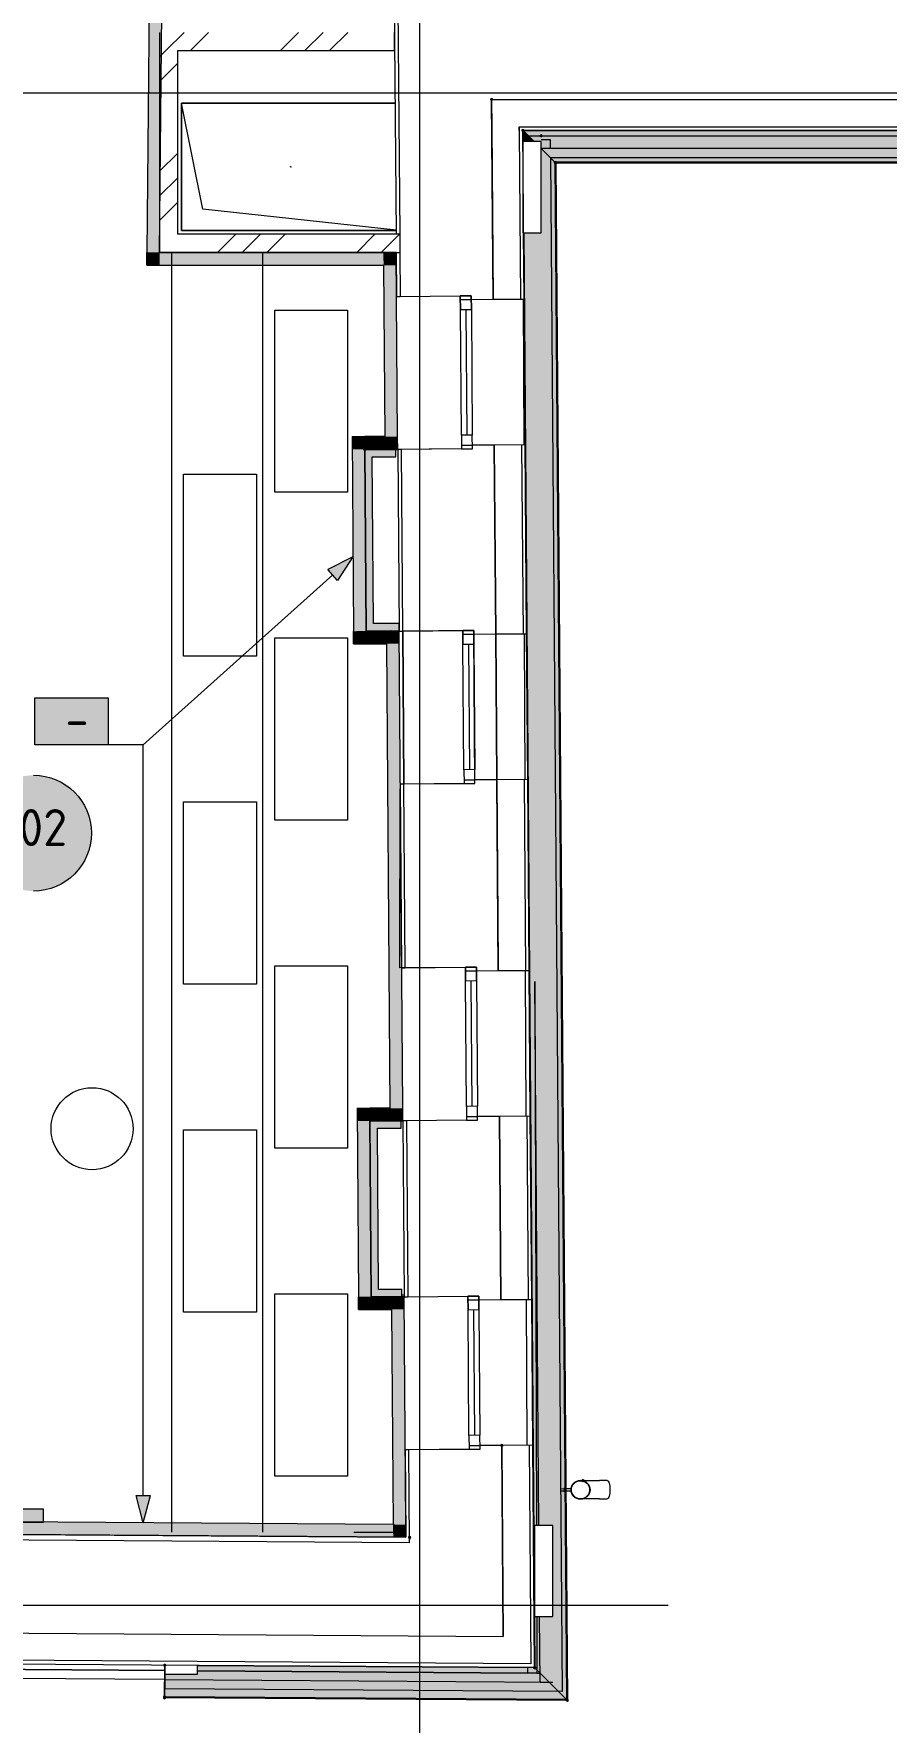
# Model space of a CAD drawing. Header units: millimetres. Extents: x 0 to 1189, y 0 to 841.
# Drawn here: x 771 to 817.8, y 281.4 to 374.1 of the extents above; entities that cross this region are included whole.
import ezdxf

# ---------------------------------------------------------------- set-up
doc = ezdxf.new("R2010")
doc.units = ezdxf.units.MM

msp = doc.modelspace()

# ---------------------------------------------------------------- hatches: boundary and pattern name
at = {"true_color": 0xf1d696}
h = msp.add_hatch(color=41, dxfattribs=at)
h.dxf.hatch_style = 2
h.paths.add_polyline_path([(777.402188, 382.866356), (778.102189, 382.866356), (777.902188, 362.116324), (777.202187, 362.116324)])
h = msp.add_hatch(color=7)
h.dxf.hatch_style = 2
h.paths.add_polyline_path([(796.119216, 370.606337), (796.055654, 370.579899), (796.029216, 370.516337), (796.055654, 370.452774), (796.119216, 370.426337), (796.182779, 370.452774), (796.209216, 370.516337), (796.182779, 370.579899)])
h = msp.add_hatch(color=7)
h.dxf.hatch_style = 2
h.paths.add_polyline_path([(797.778579, 368.742694), (797.842219, 368.716443), (797.905859, 368.742694), (797.93211, 368.806334), (797.905859, 368.869974), (797.895859, 368.879974), (797.832219, 368.906225), (797.768579, 368.879974), (797.742328, 368.816334), (797.768579, 368.752694)])
at = {"true_color": 0x3d3d3d}
h = msp.add_hatch(color=250, dxfattribs=at)
h.dxf.hatch_style = 2
h.paths.add_polyline_path([(797.837219, 368.198333), (797.832219, 368.816334), (797.847219, 368.198333)])
h = msp.add_hatch(color=250, dxfattribs=at)
h.dxf.hatch_style = 2
h.paths.add_polyline_path([(797.847219, 368.198333), (797.842219, 368.806334), (798.45522, 368.198333)])
h = msp.add_hatch(color=250, dxfattribs=at)
h.dxf.hatch_style = 2
h.paths.add_polyline_path([(797.842219, 368.806334), (854.199305, 368.806334), (854.199305, 367.816333), (859.199313, 367.816333), (859.199313, 368.806334), (861.478316, 368.806334), (863.288319, 367.020331), (799.642222, 367.020331), (798.83722, 367.819333), (798.83722, 368.198333), (798.45522, 368.198333)])
h = msp.add_hatch(color=7)
h.dxf.hatch_style = 2
h.paths.add_polyline_path([(798.925221, 368.520334), (798.898783, 368.583896), (798.83522, 368.610334), (798.771658, 368.583896), (798.74522, 368.520334), (798.771658, 368.452771), (798.83522, 368.426334), (798.898783, 368.452771)])
h = msp.add_hatch(color=250, dxfattribs=at)
h.paths.add_polyline_path([(797.885219, 363.198326), (798.83722, 363.198326), (798.83722, 367.819333), (799.642222, 367.020331), (800.283223, 282.630202), (798.48322, 284.428205)])
h.paths.add_polyline_path([(799.473221, 287.23821), (799.473221, 292.238217), (798.48322, 292.238217), (798.47322, 287.23821)])
h = msp.add_hatch(color=7)
h.dxf.hatch_style = 2
h.paths.add_polyline_path([(799.555222, 366.981331), (799.621934, 366.964344), (799.681222, 366.999331), (799.698209, 367.066044), (799.663222, 367.125332), (799.592509, 367.145319), (799.533222, 367.110332), (799.516234, 367.043619)])
h = msp.add_hatch(color=7)
h.dxf.hatch_style = 2
h.paths.add_polyline_path([(799.567582, 366.966692), (799.631222, 366.94044), (799.694861, 366.966692), (799.721113, 367.030331), (799.694861, 367.093971), (799.626222, 367.125223), (799.562582, 367.098971), (799.536331, 367.035331)])
h = msp.add_hatch(color=250, dxfattribs=at)
h.dxf.hatch_style = 2
h.paths.add_polyline_path([(799.642222, 367.020331), (800.285223, 282.628202), (800.243223, 282.670203), (799.602222, 367.059331)])
h = msp.add_hatch(color=250, dxfattribs=at)
h.dxf.hatch_style = 2
h.paths.add_polyline_path([(799.602222, 367.059331), (863.238319, 367.059331), (863.288319, 367.020331), (862.983318, 367.018331), (799.644222, 367.018331)])
at = {"true_color": 0xf1d696}
h = msp.add_hatch(color=41, dxfattribs=at)
h.dxf.hatch_style = 2
h.paths.add_polyline_path([(777.195187, 361.416323), (777.202187, 362.116324), (777.902188, 362.116324)])
h = msp.add_hatch(color=41, dxfattribs=at)
h.dxf.hatch_style = 2
h.paths.add_polyline_path([(777.902188, 362.116324), (777.895188, 361.416323), (777.195187, 361.416323)])
h = msp.add_hatch(color=41, dxfattribs=at)
h.dxf.hatch_style = 2
h.paths.add_polyline_path([(777.895188, 361.416323), (777.902188, 362.116324), (790.183207, 362.116324), (790.188207, 361.416323)])
h = msp.add_hatch(color=41, dxfattribs=at)
h.dxf.hatch_style = 2
h.paths.add_polyline_path([(790.883208, 362.116324), (790.188207, 361.416323), (790.183207, 362.116324)])
h = msp.add_hatch(color=41, dxfattribs=at)
h.dxf.hatch_style = 2
h.paths.add_polyline_path([(790.188207, 361.416323), (790.878208, 362.111324), (790.888208, 361.416323)])
h = msp.add_hatch(color=41, dxfattribs=at)
h.dxf.hatch_style = 2
h.paths.add_polyline_path([(790.888208, 361.416323), (790.960208, 352.003308), (790.260207, 352.005308), (790.188207, 361.416323)])
h = msp.add_hatch(color=41, dxfattribs=at)
h.dxf.hatch_style = 2
h.paths.add_polyline_path([(788.460205, 352.009308), (789.160206, 352.007308), (789.165206, 351.307307)])
h = msp.add_hatch(color=41, dxfattribs=at)
h.dxf.hatch_style = 2
h.paths.add_polyline_path([(789.165206, 351.307307), (788.465205, 351.309307), (788.460205, 352.009308)])
h = msp.add_hatch(color=41, dxfattribs=at)
h.dxf.hatch_style = 2
h.paths.add_polyline_path([(788.465205, 351.309307), (789.165206, 351.307307), (789.241206, 341.330292), (788.541205, 341.326292)])
h = msp.add_hatch(color=7)
h.dxf.hatch_style = 2
h.paths.add_polyline_path([(789.075206, 351.294307), (789.101643, 351.230745), (789.165206, 351.204307), (789.228768, 351.230745), (789.255206, 351.294307), (789.255206, 351.307307), (789.228768, 351.37087), (789.165206, 351.397308), (789.101643, 351.37087), (789.075206, 351.307307)])
h = msp.add_hatch(color=41, dxfattribs=at)
h.dxf.hatch_style = 2
h.paths.add_polyline_path([(790.260207, 352.005308), (790.265207, 351.305307), (789.165206, 351.307307), (789.160206, 352.007308)])
h = msp.add_hatch(color=7)
h.dxf.hatch_style = 2
h.paths.add_polyline_path([(789.638206, 341.740293), (789.238206, 341.740293), (789.165206, 351.294307), (789.565206, 351.294307)])
h = msp.add_hatch(color=7)
h.dxf.hatch_style = 2
h.paths.add_polyline_path([(790.868208, 350.894307), (789.568206, 350.894307), (789.565206, 351.294307), (790.868208, 351.294307)])
h = msp.add_hatch(color=41, dxfattribs=at)
h.dxf.hatch_style = 2
h.paths.add_polyline_path([(790.960208, 352.003308), (790.965208, 351.303307), (790.260207, 352.005308)])
h = msp.add_hatch(color=41, dxfattribs=at)
h.dxf.hatch_style = 2
h.paths.add_polyline_path([(790.965208, 351.303307), (790.265207, 351.305307), (790.260207, 352.005308)])
at = {"true_color": 0x0077b0}
h = msp.add_hatch(color=144, dxfattribs=at)
h.dxf.hatch_style = 2
h.paths.add_polyline_path([(788.510205, 345.409298), (787.666203, 344.114296), (787.132203, 344.710297)])
at = {"true_color": 0xf1d696}
h = msp.add_hatch(color=41, dxfattribs=at)
h.dxf.hatch_style = 2
h.paths.add_polyline_path([(789.241206, 341.330292), (788.546205, 340.626291), (788.541205, 341.326292)])
h = msp.add_hatch(color=41, dxfattribs=at)
h.dxf.hatch_style = 2
h.paths.add_polyline_path([(789.241206, 341.330292), (789.246206, 340.630291), (788.546205, 340.626291)])
h = msp.add_hatch(color=7)
h.dxf.hatch_style = 2
h.paths.add_polyline_path([(789.241206, 341.340292), (789.238206, 341.740293), (791.038209, 341.740293), (791.038209, 341.340292)])
h = msp.add_hatch(color=41, dxfattribs=at)
h.dxf.hatch_style = 2
h.paths.add_polyline_path([(789.246206, 340.630291), (789.241206, 341.330292), (790.338207, 341.336292), (790.343207, 340.636291)])
h = msp.add_hatch(color=41, dxfattribs=at)
h.dxf.hatch_style = 2
h.paths.add_polyline_path([(791.038209, 341.340292), (790.343207, 340.636291), (790.338207, 341.336292)])
h = msp.add_hatch(color=41, dxfattribs=at)
h.dxf.hatch_style = 2
h.paths.add_polyline_path([(790.343207, 340.636291), (791.036209, 341.339292), (791.043209, 340.640291)])
h = msp.add_hatch(color=41, dxfattribs=at)
h.dxf.hatch_style = 2
h.paths.add_polyline_path([(791.043209, 340.640291), (791.239209, 315.144252), (790.539208, 315.143252), (790.343207, 340.636291)])
at = {"true_color": 0xffffff}
h = msp.add_hatch(color=7, dxfattribs=at)
h.dxf.hatch_style = 2
h.paths.add_polyline_path([(771.046178, 337.671287), (775.086184, 337.671287), (775.086184, 335.083283), (771.046178, 335.083283)])
h = msp.add_hatch(color=7, dxfattribs=at)
h.dxf.hatch_style = 2
h.paths.add_polyline_path([(771.046178, 337.671287), (775.086184, 337.671287), (775.086184, 335.083283), (771.046178, 335.083283)])
at = {"true_color": 0x0077b0}
h = msp.add_hatch(color=144, dxfattribs=at)
h.paths.add_polyline_path([(772.257355, 336.274625), (772.257355, 337.081604), (772.227865, 337.238287), (772.138843, 337.369338), (772.010204, 337.455741), (771.853865, 337.485094), (771.697389, 337.455741), (771.566131, 337.369338), (771.478694, 337.238287), (771.450375, 337.081604), (771.450375, 336.274625), (771.478694, 336.118286), (771.566131, 335.989647), (771.697389, 335.900625), (771.853865, 335.871135), (772.010204, 335.900625), (772.138843, 335.989647), (772.227865, 336.118286)])
h.paths.add_polyline_path([(772.457997, 336.274625), (772.446844, 336.153969), (772.413417, 336.041943), (772.357771, 335.938909), (772.279954, 335.845228), (772.188186, 335.767929), (772.086133, 335.713419), (771.974469, 335.68113), (771.853865, 335.670493), (771.732133, 335.68113), (771.620425, 335.713419), (771.518227, 335.767929), (771.42502, 335.845228), (771.34729, 335.938909), (771.291832, 336.041943), (771.258596, 336.153969), (771.247528, 336.274625), (771.247528, 337.081604), (771.258596, 337.203337), (771.291832, 337.315044), (771.34729, 337.417243), (771.42502, 337.51045), (771.518227, 337.588266), (771.620425, 337.643913), (771.732133, 337.677339), (771.853865, 337.688492), (771.974521, 337.677382), (772.086547, 337.644257), (772.189581, 337.589428), (772.283262, 337.513206), (772.359166, 337.419568), (772.413831, 337.316422), (772.446895, 337.203767), (772.457997, 337.081604)])
h = msp.add_hatch(color=144, dxfattribs=at)
h.paths.add_polyline_path([(772.257355, 336.274625), (772.257355, 337.081604), (772.227865, 337.238287), (772.138843, 337.369338), (772.010204, 337.455741), (771.853865, 337.485094), (771.697389, 337.455741), (771.566131, 337.369338), (771.478694, 337.238287), (771.450375, 337.081604), (771.450375, 336.274625), (771.478694, 336.118286), (771.566131, 335.989647), (771.697389, 335.900625), (771.853865, 335.871135), (772.010204, 335.900625), (772.138843, 335.989647), (772.227865, 336.118286)])
h.paths.add_polyline_path([(772.457997, 336.274625), (772.446844, 336.153969), (772.413417, 336.041943), (772.357771, 335.938909), (772.279954, 335.845228), (772.188186, 335.767929), (772.086133, 335.713419), (771.974469, 335.68113), (771.853865, 335.670493), (771.732133, 335.68113), (771.620425, 335.713419), (771.518227, 335.767929), (771.42502, 335.845228), (771.34729, 335.938909), (771.291832, 336.041943), (771.258596, 336.153969), (771.247528, 336.274625), (771.247528, 337.081604), (771.258596, 337.203337), (771.291832, 337.315044), (771.34729, 337.417243), (771.42502, 337.51045), (771.518227, 337.588266), (771.620425, 337.643913), (771.732133, 337.677339), (771.853865, 337.688492), (771.974521, 337.677382), (772.086547, 337.644257), (772.189581, 337.589428), (772.283262, 337.513206), (772.359166, 337.419568), (772.413831, 337.316422), (772.446895, 337.203767), (772.457997, 337.081604)])
h = msp.add_hatch(color=144, dxfattribs=at)
h.dxf.hatch_style = 2
h.paths.add_polyline_path([(774.680474, 337.343983), (774.448964, 337.112472), (774.378408, 337.081604), (774.302272, 337.106891), (774.276985, 337.183028), (774.305097, 337.253583), (774.700318, 337.648805), (774.741108, 337.678157), (774.781898, 337.688492), (774.858035, 337.66293), (774.883322, 337.586517), (774.883322, 335.769161), (774.858035, 335.694402), (774.781898, 335.670493), (774.705761, 335.694402), (774.680474, 335.769161)])
h = msp.add_hatch(color=144, dxfattribs=at)
h.dxf.hatch_style = 2
h.paths.add_polyline_path([(774.680474, 337.343983), (774.448964, 337.112472), (774.378408, 337.081604), (774.302272, 337.106891), (774.276985, 337.183028), (774.305097, 337.253583), (774.700318, 337.648805), (774.741108, 337.678157), (774.781898, 337.688492), (774.858035, 337.66293), (774.883322, 337.586517), (774.883322, 335.769161), (774.858035, 335.694402), (774.781898, 335.670493), (774.705761, 335.694402), (774.680474, 335.769161)])
h = msp.add_hatch(color=144, dxfattribs=at)
h.dxf.hatch_style = 2
h.paths.add_polyline_path([(773.770895, 336.17265), (772.963916, 336.17265), (772.887779, 336.198213), (772.862492, 336.274625), (772.887779, 336.350762), (772.963916, 336.376049), (773.770895, 336.376049), (773.847032, 336.350762), (773.872319, 336.274625), (773.847032, 336.198213)])
h = msp.add_hatch(color=144, dxfattribs=at)
h.dxf.hatch_style = 2
h.paths.add_polyline_path([(773.770895, 336.17265), (772.963916, 336.17265), (772.887779, 336.198213), (772.862492, 336.274625), (772.887779, 336.350762), (772.963916, 336.376049), (773.770895, 336.376049), (773.847032, 336.350762), (773.872319, 336.274625), (773.847032, 336.198213)])
at = {"true_color": 0xffffff}
h = msp.add_hatch(color=7, dxfattribs=at)
edge = h.paths.add_edge_path()
edge.add_arc((770.982678, 330.240775), 3.176505, 0, 360)
at = {"true_color": 0xf1d696}
h = msp.add_hatch(color=41, dxfattribs=at)
h.dxf.hatch_style = 2
h.paths.add_polyline_path([(788.740205, 315.139252), (789.440206, 315.140252), (789.445206, 314.440251)])
h = msp.add_hatch(color=41, dxfattribs=at)
h.dxf.hatch_style = 2
h.paths.add_polyline_path([(789.445206, 314.440251), (788.745205, 314.439251), (788.740205, 315.139252)])
h = msp.add_hatch(color=41, dxfattribs=at)
h.dxf.hatch_style = 2
h.paths.add_polyline_path([(790.539208, 315.143252), (790.545208, 314.443251), (789.445206, 314.440251), (789.440206, 315.140252)])
h = msp.add_hatch(color=41, dxfattribs=at)
h.dxf.hatch_style = 2
h.paths.add_polyline_path([(791.239209, 315.144252), (791.245209, 314.444251), (790.539208, 315.143252)])
h = msp.add_hatch(color=41, dxfattribs=at)
h.dxf.hatch_style = 2
h.paths.add_polyline_path([(791.245209, 314.444251), (790.545208, 314.443251), (790.539208, 315.143252)])
h = msp.add_hatch(color=41, dxfattribs=at)
h.dxf.hatch_style = 2
h.paths.add_polyline_path([(788.745205, 314.439251), (789.445206, 314.440251), (789.518206, 304.792236), (788.818205, 304.791236)])
h = msp.add_hatch(color=7)
h.dxf.hatch_style = 2
h.paths.add_polyline_path([(789.845207, 314.440251), (789.915207, 305.192237), (789.515206, 305.192237), (789.445206, 314.440251)])
h = msp.add_hatch(color=7)
h.dxf.hatch_style = 2
h.paths.add_polyline_path([(791.148209, 314.04025), (789.848207, 314.04025), (789.845207, 314.440251), (791.148209, 314.440251)])
h = msp.add_hatch(color=7)
h.dxf.hatch_style = 2
h.paths.add_polyline_path([(789.518206, 304.792236), (789.515206, 305.192237), (791.195209, 305.192237), (791.195209, 304.792236)])
h = msp.add_hatch(color=41, dxfattribs=at)
h.dxf.hatch_style = 2
h.paths.add_polyline_path([(789.518206, 304.792236), (788.823205, 304.091235), (788.818205, 304.791236)])
h = msp.add_hatch(color=41, dxfattribs=at)
h.dxf.hatch_style = 2
h.paths.add_polyline_path([(789.518206, 304.792236), (789.523206, 304.092235), (788.823205, 304.091235)])
h = msp.add_hatch(color=41, dxfattribs=at)
h.dxf.hatch_style = 2
h.paths.add_polyline_path([(789.523206, 304.092235), (789.518206, 304.792236), (790.618208, 304.794236), (790.623208, 304.094235)])
h = msp.add_hatch(color=41, dxfattribs=at)
h.dxf.hatch_style = 2
h.paths.add_polyline_path([(791.318209, 304.795236), (790.623208, 304.094235), (790.618208, 304.794236)])
h = msp.add_hatch(color=41, dxfattribs=at)
h.dxf.hatch_style = 2
h.paths.add_polyline_path([(790.623208, 304.094235), (791.314209, 304.791236), (791.323209, 304.095235)])
h = msp.add_hatch(color=41, dxfattribs=at)
h.dxf.hatch_style = 2
h.paths.add_polyline_path([(790.623208, 304.094235), (791.323209, 304.095235), (791.413209, 292.287217), (790.713208, 292.292217)])
h = msp.add_hatch(color=7)
h.dxf.hatch_style = 2
h.paths.add_polyline_path([(796.770217, 296.635224), (796.74378, 296.698786), (796.680217, 296.725224), (796.616655, 296.698786), (796.590217, 296.635224), (796.590217, 296.625224), (796.616655, 296.561661), (796.680217, 296.535224), (796.74378, 296.561661), (796.770217, 296.625224)])
h = msp.add_hatch(color=7)
h.dxf.hatch_style = 2
h.paths.add_polyline_path([(801.118321, 294.786956), (801.056974, 294.755721), (801.035489, 294.690318), (801.066724, 294.628971), (801.132127, 294.607486), (801.145127, 294.608486), (801.206474, 294.639721), (801.227959, 294.705124), (801.196724, 294.766471), (801.131321, 294.787956)])
at = {"true_color": 0x0077b0}
h = msp.add_hatch(color=144, dxfattribs=at)
h.dxf.hatch_style = 2
h.paths.add_polyline_path([(777.005187, 292.388217), (776.605186, 293.88122), (777.405188, 293.88122)])
h = msp.add_hatch(color=7)
h.dxf.hatch_style = 2
h.paths.add_polyline_path([(800.155222, 294.15022), (800.218785, 294.176658), (800.245223, 294.24022), (800.218785, 294.303783), (800.155222, 294.33022), (800.143222, 294.33022), (800.07966, 294.303783), (800.053222, 294.24022), (800.07966, 294.176658), (800.143222, 294.15022)])
h = msp.add_hatch(color=7)
h.dxf.hatch_style = 2
h.paths.add_polyline_path([(800.143222, 294.23022), (800.07966, 294.203783), (800.053222, 294.14022), (800.07966, 294.076657), (800.143222, 294.05022), (800.156222, 294.05022), (800.219785, 294.076657), (800.246223, 294.14022), (800.219785, 294.203783), (800.156222, 294.23022)])
at = {"true_color": 0x6a6a6a}
h = msp.add_hatch(color=251, dxfattribs=at)
h.dxf.hatch_style = 2
h.paths.add_polyline_path([(756.531156, 292.426217), (756.531156, 293.126219), (771.531179, 293.126219), (771.531179, 292.426217)])
at = {"true_color": 0xf1d696}
h = msp.add_hatch(color=41, dxfattribs=at)
h.dxf.hatch_style = 2
h.paths.add_polyline_path([(790.713208, 292.292217), (790.718208, 291.592216), (746.02714, 291.905217), (746.02714, 292.605218)])
h = msp.add_hatch(color=41, dxfattribs=at)
h.dxf.hatch_style = 2
h.paths.add_polyline_path([(790.713208, 292.292217), (791.413209, 292.287217), (791.418209, 291.587216)])
h = msp.add_hatch(color=41, dxfattribs=at)
h.dxf.hatch_style = 2
h.paths.add_polyline_path([(790.718208, 291.592216), (790.713208, 292.292217), (791.418209, 291.587216)])
h = msp.add_hatch(color=7)
h.dxf.hatch_style = 2
h.paths.add_polyline_path([(791.623209, 291.496216), (791.686772, 291.522654), (791.71321, 291.586216), (791.686772, 291.649779), (791.623209, 291.676216), (791.554647, 291.649779), (791.528209, 291.586216), (791.554647, 291.522654)])
h = msp.add_hatch(color=7)
h.dxf.hatch_style = 2
h.paths.add_polyline_path([(778.091635, 284.569161), (778.111617, 284.503283), (778.172234, 284.470652), (778.238111, 284.490634), (778.270742, 284.55125), (778.271742, 284.56125), (778.251761, 284.627128), (778.191144, 284.659759), (778.125266, 284.639777), (778.092635, 284.579161)])
at = {"true_color": 0x3d3d3d}
h = msp.add_hatch(color=250, dxfattribs=at)
h.dxf.hatch_style = 2
h.paths.add_polyline_path([(778.184189, 284.080205), (779.984192, 284.067205), (779.988192, 284.548205), (798.47322, 284.428205), (800.283223, 282.630202), (778.184189, 282.774203)])
h = msp.add_hatch(color=250, dxfattribs=at)
h.dxf.hatch_style = 2
h.paths.add_polyline_path([(798.47322, 284.438205), (798.48322, 284.428205), (779.988192, 284.548205), (779.988192, 284.558205)])
h = msp.add_hatch(color=7)
h.dxf.hatch_style = 2
h.paths.add_polyline_path([(798.41958, 284.364566), (798.48322, 284.338314), (798.54686, 284.364566), (798.573111, 284.428205), (798.54686, 284.491845), (798.53686, 284.501845), (798.47322, 284.528096), (798.40958, 284.501845), (798.383329, 284.438205), (798.40958, 284.374566)])
h = msp.add_hatch(color=7)
h.dxf.hatch_style = 2
h.paths.add_polyline_path([(778.260189, 282.826203), (778.233751, 282.889765), (778.170189, 282.916203), (778.106626, 282.889765), (778.080189, 282.826203), (778.080189, 282.814203), (778.106626, 282.75064), (778.170189, 282.724203), (778.233751, 282.75064), (778.260189, 282.814203)])
h = msp.add_hatch(color=7)
h.dxf.hatch_style = 2
h.paths.add_polyline_path([(778.080189, 282.807203), (778.106626, 282.74364), (778.170189, 282.717203), (778.233751, 282.74364), (778.260189, 282.807203), (778.233751, 282.873765), (778.170189, 282.900203), (778.106626, 282.873765)])
h = msp.add_hatch(color=7)
h.dxf.hatch_style = 2
h.paths.add_polyline_path([(778.080189, 282.785203), (778.106626, 282.72164), (778.170189, 282.695203), (778.233751, 282.72164), (778.260189, 282.785203), (778.233751, 282.852765), (778.170189, 282.879203), (778.106626, 282.852765)])
h = msp.add_hatch(color=7)
h.dxf.hatch_style = 2
h.paths.add_polyline_path([(778.080189, 282.774203), (778.106626, 282.71064), (778.170189, 282.684203), (778.233751, 282.71064), (778.260189, 282.774203), (778.260189, 282.787203), (778.233751, 282.850765), (778.170189, 282.877203), (778.106626, 282.850765), (778.080189, 282.787203)])
h = msp.add_hatch(color=7)
h.dxf.hatch_style = 2
h.paths.add_polyline_path([(778.260189, 282.787203), (778.233751, 282.850765), (778.170189, 282.877203), (778.106626, 282.850765), (778.080189, 282.787203), (778.080189, 282.774203), (778.106626, 282.71064), (778.170189, 282.684203), (778.233751, 282.71064), (778.260189, 282.774203)])
h = msp.add_hatch(color=7)
h.dxf.hatch_style = 2
h.paths.add_polyline_path([(778.260189, 282.783203), (778.233751, 282.846765), (778.170189, 282.873203), (778.106626, 282.846765), (778.080189, 282.783203), (778.080189, 282.772203), (778.106626, 282.70864), (778.170189, 282.682203), (778.233751, 282.70864), (778.260189, 282.772203)])
h = msp.add_hatch(color=250, dxfattribs=at)
h.dxf.hatch_style = 2
h.paths.add_polyline_path([(778.170189, 282.814203), (800.232223, 282.670203), (800.285223, 282.628202), (778.170189, 282.772203)])
h = msp.add_hatch(color=7)
h.dxf.hatch_style = 2
h.paths.add_polyline_path([(800.185583, 282.599563), (800.249223, 282.573311), (800.312862, 282.599563), (800.339114, 282.663203), (800.312862, 282.726842), (800.246223, 282.756094), (800.182583, 282.729842), (800.156332, 282.666203)])
h = msp.add_hatch(color=7)
h.dxf.hatch_style = 2
h.paths.add_polyline_path([(800.216, 282.570924), (800.282149, 282.551861), (800.342501, 282.58498), (800.361564, 282.651129), (800.328445, 282.711481), (800.257296, 282.734544), (800.196944, 282.701425), (800.177881, 282.635276)])

# ---------------------------------------------------------------- linework, layer by layer
at = {"color": 7, "lineweight": 0}
for points in [[(792.17321, 237.628134), (792.17321, 717.840867)], [(777.409188, 383.566357), (777.202187, 362.116324)], [(777.902188, 362.116324), (778.102189, 382.866356)], [(790.779208, 375.812345), (790.875208, 363.116325)], [(790.981208, 375.616345), (791.075209, 363.116325)], [(777.902188, 374.192342), (777.902188, 362.116324)], [(778.242189, 373.192341), (779.242191, 374.192342)], [(779.591191, 373.192341), (780.591193, 374.192342)], [(784.526199, 373.192341), (785.5262, 374.192342)], [(785.875201, 373.192341), (786.875202, 374.192342)], [(787.224203, 373.192341), (788.224204, 374.192342)], [(790.791208, 373.192341), (790.791208, 374.192342)], [(777.902188, 372.85234), (778.242189, 373.192341)], [(778.90219, 373.192341), (790.791208, 373.192341)], [(778.90219, 363.116325), (778.90219, 373.192341)], [(777.902188, 371.503338), (778.90219, 372.50334)], [(202.529309, 370.871337), (863.72632, 370.871337)], [(779.10219, 370.316336), (790.821208, 370.316336)], [(779.10219, 363.316326), (779.10219, 370.316336)], [(780.269192, 364.483328), (779.10219, 370.316336)], [(779.10219, 370.316336), (779.10219, 363.316326)], [(790.821208, 370.316336), (779.10219, 370.316336)], [(796.203216, 359.54332), (796.119216, 370.516337)], [(796.119216, 370.516337), (859.764314, 370.516337)], [(796.119216, 370.516337), (796.131216, 369.016334)], [(796.131216, 369.016334), (796.203216, 359.54332)], [(797.631219, 369.016334), (797.631219, 368.816334)], [(797.631219, 369.016334), (861.276316, 369.016334)], [(797.632219, 368.816334), (797.631219, 369.016334)], [(797.632219, 368.816334), (797.703219, 359.55532)], [(797.832219, 368.816334), (861.476316, 368.816334)], [(797.903219, 359.55632), (797.832219, 368.816334)], [(797.837219, 368.198333), (797.832219, 368.816334)], [(798.83722, 368.198333), (797.837219, 368.198333)], [(797.837219, 368.198333), (797.837219, 363.198326)], [(797.842219, 368.806334), (798.45522, 368.198333)], [(798.45522, 368.198333), (797.842219, 368.806334)], [(797.842219, 368.806334), (797.847219, 368.198333)], [(797.842219, 368.806334), (797.847219, 368.198333)], [(854.199305, 368.806334), (797.842219, 368.806334)], [(854.199305, 368.806334), (797.842219, 368.806334)], [(797.847219, 368.198333), (797.845219, 368.803334)], [(798.136219, 368.514334), (798.83522, 368.520334)], [(798.34622, 368.516334), (854.199305, 368.516334)], [(798.83622, 368.314333), (799.336221, 368.318333)], [(798.83722, 363.198326), (798.83722, 368.198333)], [(799.336221, 368.318333), (799.340221, 367.816333)], [(777.902188, 366.568331), (778.90219, 367.568332)], [(798.83722, 367.818333), (799.629222, 367.032331)], [(799.642222, 367.020331), (798.83722, 367.818333)], [(854.199305, 367.816333), (798.84022, 367.816333)], [(799.344221, 367.316332), (799.983222, 283.127203)], [(862.983318, 367.316332), (799.344221, 367.316332)], [(799.629222, 367.032331), (799.590222, 367.071331)], [(799.590222, 367.071331), (800.230223, 282.682203)], [(799.590222, 367.071331), (799.602222, 367.059331)], [(863.236319, 367.071331), (799.590222, 367.071331)], [(799.602222, 367.059331), (799.629222, 367.032331)], [(799.629222, 367.032331), (799.602222, 367.059331)], [(799.602222, 367.059331), (800.243223, 282.670203)], [(799.602222, 367.059331), (799.629222, 367.032331)], [(863.248319, 367.059331), (799.602222, 367.059331)], [(799.605222, 367.056331), (800.246223, 282.666203)], [(863.252319, 367.056331), (799.605222, 367.056331)], [(799.626222, 367.035331), (799.609222, 367.053331)], [(799.609222, 367.053331), (800.249223, 282.663203)], [(799.609222, 367.053331), (799.626222, 367.035331)], [(863.255319, 367.053331), (799.609222, 367.053331)], [(799.626222, 367.035331), (800.267223, 282.645203)], [(863.273319, 367.035331), (799.626222, 367.035331)], [(799.629222, 367.032331), (800.270223, 282.643203)], [(799.642222, 367.020331), (799.629222, 367.032331)], [(799.629222, 367.032331), (799.642222, 367.020331)], [(863.276319, 367.032331), (799.629222, 367.032331)], [(799.631222, 367.030331), (800.272223, 282.641203)], [(863.277319, 367.030331), (799.631222, 367.030331)], [(799.632222, 367.029331), (800.273223, 282.639203)], [(799.632222, 367.029331), (799.644222, 367.018331)], [(863.279319, 367.029331), (799.632222, 367.029331)], [(799.642222, 367.020331), (800.283223, 282.630202)], [(863.288319, 367.020331), (799.642222, 367.020331)], [(799.644222, 367.018331), (800.285223, 282.628202)], [(863.290319, 367.018331), (799.644222, 367.018331)], [(777.902188, 365.219329), (778.90219, 366.21933)], [(785.102199, 366.791331), (785.077199, 366.816331), (785.102199, 366.841331)], [(785.096199, 366.792331), (785.077199, 366.816331), (785.081199, 366.829331)], [(785.102199, 366.841331), (785.127199, 366.816331), (785.102199, 366.791331)], [(785.102199, 366.841331), (785.124199, 366.829331)], [(785.127199, 366.816331), (785.109199, 366.792331)], [(777.902188, 363.870327), (778.90219, 364.870328)], [(790.874208, 363.341326), (780.269192, 364.483328)], [(790.874208, 363.316326), (779.10219, 363.316326)], [(779.10219, 363.316326), (790.874208, 363.316326)], [(791.075209, 363.116325), (778.90219, 363.116325)], [(781.083193, 362.116324), (782.083195, 363.116325)], [(782.433195, 362.116324), (783.433197, 363.116325)], [(783.782197, 362.116324), (784.782199, 363.116325)], [(788.717205, 362.116324), (789.717207, 363.116325)], [(790.066207, 362.116324), (791.066209, 363.116325)], [(791.075209, 363.116325), (791.083209, 362.116324)], [(797.837219, 363.198326), (798.83722, 363.198326)], [(797.903219, 359.55632), (797.875219, 363.198326)], [(797.885219, 363.198326), (798.48322, 284.428205)], [(797.885219, 363.198326), (798.48322, 284.428205)], [(777.195187, 361.416323), (777.202187, 362.116324)], [(777.902188, 362.116324), (791.083209, 362.116324)], [(790.183207, 362.116324), (777.902188, 362.116324)], [(778.555189, 362.116324), (778.555189, 291.871217)], [(783.555197, 362.116324), (783.555197, 291.871217)], [(790.883208, 362.116324), (790.183207, 362.116324)], [(790.883208, 362.116324), (790.901208, 359.70332)], [(790.960208, 352.003308), (790.883208, 362.116324)], [(791.083209, 362.116324), (791.101209, 359.70532)], [(777.195187, 361.416323), (790.188207, 361.416323)], [(790.188207, 361.416323), (790.260207, 352.005308)], [(790.901208, 359.70332), (791.101209, 359.70532)], [(791.101209, 359.70532), (794.401214, 359.73032)], [(794.401214, 359.73032), (795.001215, 359.73432)], [(795.001215, 359.73432), (794.401214, 359.73032)], [(794.407214, 358.970319), (794.401214, 359.73032)], [(794.401214, 359.73032), (794.407214, 358.970319)], [(795.001215, 359.73432), (795.007215, 358.974319)], [(795.007215, 358.974319), (795.001215, 359.73432)], [(794.403214, 359.53032), (795.003215, 359.53432)], [(795.007215, 358.974319), (794.407214, 358.970319)], [(794.459214, 352.090309), (794.407214, 358.970319)], [(794.707214, 358.972319), (794.759214, 352.092309)], [(795.003215, 359.53432), (796.203216, 359.54332)], [(795.007215, 358.974319), (795.059215, 352.094309)], [(796.203216, 359.54332), (797.903219, 359.55632)], [(797.897219, 351.556308), (797.873219, 359.55632)], [(797.963219, 351.556308), (797.903219, 359.55632)], [(797.903219, 359.55632), (797.963219, 351.556308)], [(788.460205, 352.009308), (789.160206, 352.007308)], [(788.460205, 352.009308), (788.541205, 341.326292)], [(790.260207, 352.005308), (789.160206, 352.007308)], [(789.165206, 351.307307), (794.465214, 351.348307)], [(789.241206, 341.330292), (789.165206, 351.307307)], [(789.165206, 351.307307), (790.965208, 351.303307)], [(789.165206, 351.294307), (789.241206, 341.340292)], [(790.868208, 351.294307), (789.165206, 351.294307)], [(789.733207, 351.294307), (790.965208, 351.303307)], [(790.868208, 350.894307), (790.868208, 351.294307)], [(790.965208, 351.303307), (790.960208, 352.003308)], [(790.965208, 351.303307), (790.965208, 351.321307)], [(791.165209, 351.305307), (790.965208, 351.303307)], [(790.965208, 351.303307), (791.041209, 341.334292)], [(794.465214, 351.330307), (791.165209, 351.305307)], [(791.241209, 341.335292), (791.165209, 351.305307)], [(795.059215, 352.094309), (794.459214, 352.090309)], [(794.459214, 352.090309), (794.465214, 351.330307)], [(794.459214, 352.090309), (794.465214, 351.330307)], [(794.464214, 351.530308), (795.063215, 351.534308)], [(794.465214, 351.330307), (795.065215, 351.334307)], [(794.465214, 351.330307), (795.065215, 351.334307)], [(795.065215, 351.334307), (795.059215, 352.094309)], [(795.065215, 351.334307), (795.059215, 352.094309)], [(796.263217, 351.544308), (795.063215, 351.534308)], [(797.963219, 351.556308), (796.263217, 351.544308)], [(796.342217, 341.174292), (796.263217, 351.544308)], [(796.263217, 351.544308), (796.264217, 351.524308)], [(796.264217, 351.524308), (796.342217, 341.174292)], [(797.763219, 351.555308), (797.842219, 341.185292)], [(798.042219, 341.187292), (797.963219, 351.556308)], [(798.042219, 341.187292), (797.963219, 351.556308)], [(789.638206, 341.740293), (789.568206, 350.894307)], [(789.568206, 350.894307), (790.868208, 350.894307)], [(788.546205, 340.626291), (788.541205, 341.326292)], [(789.241206, 341.340292), (791.038209, 341.340292)], [(790.600208, 341.340292), (789.241206, 341.330292)], [(790.338207, 341.336292), (789.241206, 341.330292)], [(791.038209, 341.740293), (789.638206, 341.740293)], [(791.038209, 341.340292), (790.338207, 341.336292)], [(791.038209, 341.340292), (791.038209, 341.740293)], [(791.239209, 315.144252), (791.038209, 341.340292)], [(791.041209, 341.334292), (791.241209, 341.335292)], [(795.141215, 341.365292), (791.241209, 341.335292)], [(791.241209, 341.335292), (794.541214, 341.360292)], [(791.241209, 341.335292), (791.305209, 332.935279)], [(791.305209, 332.935279), (791.241209, 341.335292)], [(794.541214, 341.360292), (795.141215, 341.365292)], [(795.141215, 341.365292), (794.541214, 341.360292)], [(794.546214, 340.600291), (794.541214, 341.360292)], [(794.541214, 341.360292), (794.546214, 340.600291)], [(794.542214, 341.160292), (795.142215, 341.165292)], [(795.141215, 341.365292), (795.146215, 340.605291)], [(795.146215, 340.605291), (795.141215, 341.365292)], [(795.204215, 332.965279), (795.141215, 341.365292)], [(795.142215, 341.165292), (796.342217, 341.174292)], [(795.203215, 333.16528), (795.142215, 341.165292)], [(796.342217, 341.174292), (798.042219, 341.187292)], [(796.342217, 341.174292), (796.403217, 333.17428)], [(796.403217, 333.17428), (796.342217, 341.174292)], [(797.953219, 333.18628), (797.929219, 341.186292)], [(798.103219, 333.18728), (798.042219, 341.187292)], [(798.042219, 341.187292), (798.103219, 333.18728)], [(788.546205, 340.626291), (790.343207, 340.636291)], [(790.343207, 340.636291), (790.539208, 315.143252)], [(795.146215, 340.605291), (794.546214, 340.600291)], [(794.546214, 340.600291), (795.146215, 340.605291)], [(794.546214, 340.600291), (795.146215, 340.605291)], [(794.599214, 333.720281), (794.546214, 340.600291)], [(794.846214, 340.603291), (794.899214, 333.723281)], [(795.146215, 340.605291), (795.199215, 333.725281)], [(795.199215, 333.725281), (794.599214, 333.720281)], [(795.199215, 333.725281), (794.599214, 333.720281)], [(795.199215, 333.725281), (794.599214, 333.720281)], [(794.599214, 333.720281), (794.604214, 332.960279)], [(794.599214, 333.720281), (794.604214, 332.960279)], [(795.204215, 332.965279), (795.199215, 333.725281)], [(795.204215, 332.965279), (795.199215, 333.725281)], [(770.983178, 333.41728), (771.307897, 333.400882), (771.623237, 333.352753), (771.927604, 333.274488), (772.219399, 333.167686), (772.497025, 333.033942), (772.758888, 332.874853), (773.003388, 332.692017), (773.228931, 332.487029), (773.433919, 332.261486), (773.616756, 332.016985), (773.775845, 331.755123), (773.909589, 331.477496), (774.016391, 331.185701), (774.094655, 330.881335), (774.142785, 330.565994), (774.159183, 330.241275)], [(791.305209, 332.935279), (791.105209, 332.934279)], [(791.105209, 332.934279), (791.181209, 322.854264)], [(791.107209, 332.944279), (794.604214, 332.970279)], [(795.204215, 332.965279), (791.305209, 332.935279)], [(794.604214, 332.960279), (791.305209, 332.935279)], [(791.381209, 322.856264), (791.305209, 332.935279)], [(794.603214, 333.16028), (795.203215, 333.16528)], [(794.604214, 332.960279), (795.204215, 332.965279)], [(794.604214, 332.960279), (795.204215, 332.965279)], [(796.403217, 333.17428), (795.203215, 333.16528)], [(798.103219, 333.18728), (796.403217, 333.17428)], [(796.482217, 322.694264), (796.403217, 333.17428)], [(796.403217, 333.17428), (796.480217, 322.974264)], [(797.903219, 333.18628), (797.982219, 322.706264)], [(798.182219, 322.707264), (798.103219, 333.18728)], [(798.182219, 322.707264), (798.103219, 333.18728)], [(791.081209, 322.843264), (791.107209, 332.671279)], [(774.159183, 330.241275), (774.142785, 329.91638), (774.094655, 329.600886), (774.016391, 329.296386), (773.909589, 329.004476), (773.775845, 328.726753), (773.616756, 328.46481), (773.433919, 328.220243), (773.228931, 327.994647), (773.003388, 327.789617), (772.758888, 327.60675), (772.497025, 327.447639), (772.219399, 327.31388), (771.927604, 327.207069), (771.623237, 327.1288), (771.307897, 327.080669), (770.983178, 327.06427)], [(794.681214, 322.871264), (791.081209, 322.843264)], [(791.181209, 322.854264), (791.381209, 322.856264)], [(791.381209, 322.856264), (794.681214, 322.881264)], [(794.681214, 322.881264), (795.281215, 322.885264)], [(795.281215, 322.885264), (794.681214, 322.881264)], [(794.687214, 322.121263), (794.681214, 322.881264)], [(794.681214, 322.881264), (794.687214, 322.121263)], [(794.682214, 322.681264), (795.282215, 322.685264)], [(795.281215, 322.885264), (795.287215, 322.125263)], [(795.287215, 322.125263), (795.281215, 322.885264)], [(795.282215, 322.685264), (796.482217, 322.694264)], [(796.480217, 322.974264), (796.482217, 322.694264)], [(796.482217, 322.694264), (798.182219, 322.707264)], [(798.010219, 314.706251), (797.985219, 322.706264)], [(798.24322, 314.708251), (798.182219, 322.707264)], [(798.182219, 322.707264), (798.24322, 314.708251)], [(795.287215, 322.125263), (794.687214, 322.121263)], [(794.739214, 315.241252), (794.687214, 322.121263)], [(794.987215, 322.123263), (795.039215, 315.243252)], [(795.287215, 322.125263), (795.339215, 315.246252)], [(798.48722, 322.088263), (798.57822, 292.238217)], [(798.71422, 292.238217), (798.48722, 322.088263)], [(788.740205, 315.139252), (789.440206, 315.140252)], [(788.740205, 315.139252), (788.818205, 304.791236)], [(790.539208, 315.143252), (789.440206, 315.140252)], [(791.245209, 314.444251), (791.239209, 315.144252)], [(795.339215, 315.246252), (794.739214, 315.241252)], [(794.739214, 315.241252), (794.745214, 314.481251)], [(794.739214, 315.241252), (794.745214, 314.481251)], [(795.345215, 314.486251), (795.339215, 315.246252)], [(795.345215, 314.486251), (795.339215, 315.246252)], [(789.445206, 314.440251), (791.245209, 314.444251)], [(789.445206, 314.440251), (789.518206, 304.792236)], [(791.148209, 314.440251), (789.445206, 314.440251)], [(789.518206, 304.792236), (789.445206, 314.440251)], [(790.705208, 314.440251), (791.245209, 314.444251)], [(791.148209, 314.04025), (791.148209, 314.440251)], [(791.445209, 314.456251), (791.245209, 314.454251)], [(791.245209, 314.454251), (791.318209, 304.795236)], [(794.745214, 314.481251), (791.445209, 314.456251)], [(791.445209, 314.456251), (791.518209, 304.796236)], [(794.743214, 314.681251), (795.343215, 314.686251)], [(794.745214, 314.481251), (795.345215, 314.486251)], [(794.745214, 314.481251), (795.345215, 314.486251)], [(796.543217, 314.695251), (795.343215, 314.686251)], [(798.24322, 314.708251), (796.543217, 314.695251)], [(796.619217, 304.635236), (796.543217, 314.695251)], [(796.543217, 314.695251), (796.619217, 304.635236)], [(798.043219, 314.706251), (798.119219, 304.646236)], [(798.31922, 304.648236), (798.24322, 314.708251)], [(798.31922, 304.648236), (798.24322, 314.708251)], [(789.915207, 305.192237), (789.848207, 314.04025)], [(789.848207, 314.04025), (791.148209, 314.04025)], [(791.195209, 305.192237), (789.915207, 305.192237)], [(791.195209, 304.792236), (791.195209, 305.192237)], [(788.823205, 304.091235), (788.818205, 304.791236)], [(788.823205, 304.091235), (790.623208, 304.094235)], [(790.618208, 304.794236), (789.518206, 304.792236)], [(789.518206, 304.792236), (791.195209, 304.792236)], [(791.318209, 304.795236), (790.618208, 304.794236)], [(790.623208, 304.094235), (790.713208, 292.292217)], [(791.319209, 304.877236), (791.195209, 304.876236)], [(791.318209, 304.795236), (791.518209, 304.796236)], [(791.413209, 292.287217), (791.318209, 304.795236)], [(791.518209, 304.796236), (794.818214, 304.821236)], [(794.818214, 304.821236), (795.418215, 304.826236)], [(795.418215, 304.826236), (794.818214, 304.821236)], [(794.824214, 304.061235), (794.818214, 304.821236)], [(794.818214, 304.821236), (794.824214, 304.061235)], [(794.820214, 304.621236), (795.420215, 304.626236)], [(795.424215, 304.066235), (794.824214, 304.061235)], [(794.876214, 297.181225), (794.824214, 304.061235)], [(795.124215, 304.064235), (795.176215, 297.184225)], [(795.418215, 304.826236), (795.424215, 304.066235)], [(795.424215, 304.066235), (795.418215, 304.826236)], [(795.420215, 304.626236), (796.619217, 304.635236)], [(795.424215, 304.066235), (795.476215, 297.186225)], [(796.619217, 304.635236), (798.31922, 304.648236)], [(798.065219, 296.645224), (798.040219, 304.646236)], [(798.38022, 296.648224), (798.31922, 304.648236)], [(798.31922, 304.648236), (798.38022, 296.648224)], [(795.476215, 297.186225), (794.876214, 297.181225)], [(794.876214, 297.181225), (794.882214, 296.422224)], [(794.876214, 297.181225), (794.882214, 296.422224)], [(794.880214, 296.622224), (795.480215, 296.626224)], [(795.482215, 296.426224), (795.476215, 297.186225)], [(795.482215, 296.426224), (795.476215, 297.186225)], [(796.680217, 296.635224), (795.480215, 296.626224)], [(798.38022, 296.648224), (796.680217, 296.635224)], [(796.760217, 286.150208), (796.680217, 296.635224)], [(796.680217, 296.625224), (796.721217, 291.250216)], [(798.180219, 296.647224), (798.27122, 284.639206)], [(798.47322, 284.438205), (798.38022, 296.648224)], [(798.47322, 284.438205), (798.38022, 296.648224)], [(791.382209, 296.401224), (794.882214, 296.428224)], [(791.382209, 296.385224), (791.382209, 296.401224)], [(791.582209, 296.396224), (791.382209, 296.395224)], [(791.382209, 296.395224), (791.418209, 291.587216)], [(794.882214, 296.422224), (791.582209, 296.396224)], [(791.621209, 291.286216), (791.582209, 296.396224)], [(794.882214, 296.422224), (795.482215, 296.426224)], [(794.882214, 296.422224), (795.482215, 296.426224)], [(800.143222, 294.24022), (799.898222, 294.23822)], [(799.899222, 294.13822), (800.143222, 294.14022)], [(800.490223, 294.24322), (800.196223, 294.24022)], [(800.197223, 294.14022), (800.491223, 294.14322)], [(800.479223, 294.19322), (800.489795, 294.301252), (800.520114, 294.39897), (800.568081, 294.487314), (800.631598, 294.564221), (800.708569, 294.627627), (800.796895, 294.675471), (800.894479, 294.70569), (800.999224, 294.716221), (801.103312, 294.70578), (801.200427, 294.675815), (801.288472, 294.628365), (801.365349, 294.565471), (801.428961, 294.48917), (801.477209, 294.401502), (801.507996, 294.304505), (801.519225, 294.20022)], [(801.519225, 294.20022), (801.508652, 294.091476), (801.478334, 293.993892), (801.430367, 293.905565), (801.366849, 293.828595), (801.289878, 293.765077), (801.201552, 293.71711), (801.103968, 293.686792), (800.999224, 293.676219), (800.894849, 293.686704), (800.797598, 293.716782), (800.709536, 293.764391), (800.632723, 293.82747), (800.569223, 293.903954), (800.521098, 293.991782), (800.49041, 294.088892), (800.479223, 294.19322)], [(800.499223, 294.19322), (800.509387, 294.297234), (800.538536, 294.391205), (800.584653, 294.476152), (800.645723, 294.550096), (800.719731, 294.611055), (800.804661, 294.657049), (800.898497, 294.686098), (800.999224, 294.696221), (801.099294, 294.686188), (801.192662, 294.657393), (801.27731, 294.611793), (801.351224, 294.551346), (801.412388, 294.478008), (801.458787, 294.393736), (801.488404, 294.300488), (801.499225, 294.20022)], [(801.499225, 294.20022), (801.48906, 294.095493), (801.459912, 294.001657), (801.413795, 293.916728), (801.352724, 293.84272), (801.278716, 293.781649), (801.193787, 293.735532), (801.09995, 293.706383), (800.999224, 293.696219), (800.898866, 293.706296), (800.805364, 293.735204), (800.720698, 293.780964), (800.646848, 293.841595), (800.585795, 293.915116), (800.53952, 293.999548), (800.510002, 294.092909), (800.499223, 294.19322)], [(801.138224, 294.698221), (801.165224, 294.698221)], [(801.165224, 294.698221), (801.193224, 294.698221)], [(801.193224, 294.698221), (801.224224, 294.698221)], [(801.224224, 294.698221), (801.257224, 294.698221)], [(801.257224, 294.698221), (801.292224, 294.699221)], [(801.292224, 294.699221), (801.329224, 294.699221)], [(801.329224, 294.699221), (801.367224, 294.699221)], [(801.367224, 294.699221), (801.408224, 294.700221)], [(801.408224, 294.700221), (801.450224, 294.700221)], [(801.450224, 294.700221), (801.494225, 294.700221)], [(801.494225, 294.700221), (801.539225, 294.701221)], [(801.539225, 294.701221), (801.586225, 294.701221)], [(801.586225, 294.701221), (801.635225, 294.701221)], [(801.635225, 294.701221), (801.685225, 294.702221)], [(801.685225, 294.702221), (801.736225, 294.702221)], [(801.736225, 294.702221), (801.788225, 294.702221)], [(801.788225, 294.702221), (801.841225, 294.703221)], [(801.841225, 294.703221), (801.896225, 294.703221)], [(801.896225, 294.703221), (801.951225, 294.704221)], [(801.951225, 294.704221), (802.008225, 294.704221)], [(802.008225, 294.704221), (802.031225, 294.704221)], [(802.456226, 294.708221), (802.031225, 294.704221)], [(802.456368, 294.705775), (802.487796, 294.695849), (802.517165, 294.666922), (802.54385, 294.621006), (802.567227, 294.560112), (802.586671, 294.486249), (802.601557, 294.40143), (802.611261, 294.307665), (802.615158, 294.206965)], [(802.615158, 294.206965), (802.61279, 294.106217), (802.60451, 294.012316), (802.590913, 293.92728), (802.572592, 293.853131), (802.550143, 293.791889), (802.524157, 293.745573), (802.495231, 293.716204), (802.463957, 293.705802)], [(771.531179, 293.126219), (756.531156, 293.126219)], [(771.531179, 292.426217), (771.531179, 293.126219)], [(801.156224, 293.698219), (801.133224, 293.697219)], [(801.184224, 293.698219), (801.156224, 293.698219)], [(801.213224, 293.698219), (801.184224, 293.698219)], [(801.245224, 293.698219), (801.213224, 293.698219)], [(801.279224, 293.699219), (801.245224, 293.698219)], [(801.315224, 293.699219), (801.279224, 293.699219)], [(801.352224, 293.699219), (801.315224, 293.699219)], [(801.391224, 293.699219), (801.352224, 293.699219)], [(801.433224, 293.700219), (801.391224, 293.699219)], [(801.476224, 293.700219), (801.433224, 293.700219)], [(801.520225, 293.700219), (801.476224, 293.700219)], [(801.566225, 293.701219), (801.520225, 293.700219)], [(801.614225, 293.701219), (801.566225, 293.701219)], [(801.663225, 293.701219), (801.614225, 293.701219)], [(801.713225, 293.702219), (801.663225, 293.701219)], [(801.765225, 293.702219), (801.713225, 293.702219)], [(801.818225, 293.703219), (801.765225, 293.702219)], [(801.872225, 293.703219), (801.818225, 293.703219)], [(801.927225, 293.703219), (801.872225, 293.703219)], [(801.982225, 293.704219), (801.927225, 293.703219)], [(802.039225, 293.704219), (801.982225, 293.704219)], [(802.039225, 293.704219), (802.464226, 293.708219)], [(791.418209, 291.587216), (723.728106, 292.061217)], [(790.713208, 292.292217), (746.02714, 292.605218)], [(756.531156, 292.426217), (771.531179, 292.426217)], [(791.418209, 291.587216), (791.413209, 292.287217)], [(799.473221, 292.238217), (798.47322, 292.238217)], [(798.47322, 292.238217), (798.47322, 287.23821)], [(799.473221, 287.23821), (799.473221, 292.238217)], [(791.621209, 291.286216), (723.726106, 291.761216)], [(746.02714, 291.905217), (791.418209, 291.587216)], [(788.555205, 291.871217), (791.416209, 291.871217)], [(791.621209, 291.286216), (791.623209, 291.586216)], [(796.721217, 291.250216), (796.760217, 286.150208)], [(202.529309, 287.87121), (805.800231, 287.87121)], [(718.664098, 286.696209), (796.760217, 286.150208)], [(798.47322, 287.23821), (799.473221, 287.23821)], [(798.59322, 287.23821), (798.60322, 284.124205)], [(798.77922, 283.635204), (798.75222, 287.23821)], [(716.976095, 285.008206), (798.47322, 284.438205)], [(798.27122, 284.639206), (717.175096, 285.207206)], [(778.180189, 284.280205), (737.387127, 284.565205)], [(737.387127, 284.565205), (778.180189, 284.280205)], [(778.181189, 284.560205), (778.170189, 282.787203)], [(778.170189, 282.774203), (778.181189, 284.560205)], [(778.183189, 284.560205), (778.182189, 284.280205)], [(778.188189, 284.580205), (778.184189, 284.080205)], [(779.984192, 284.067205), (779.988192, 284.567205)], [(779.988192, 284.558205), (798.47322, 284.438205)], [(798.47322, 284.438205), (779.988192, 284.558205)], [(798.48322, 284.428205), (779.988192, 284.548205)], [(798.48322, 284.428205), (779.988192, 284.548205)], [(778.176189, 283.780204), (737.381127, 284.065205)], [(778.182189, 284.280205), (778.178189, 283.780204)], [(778.181189, 283.780204), (778.178189, 283.280203)], [(778.181189, 283.780204), (799.479221, 283.630204)], [(778.184189, 284.080205), (779.984192, 284.067205)], [(798.103219, 284.140205), (779.986192, 284.267205)], [(779.986192, 284.267205), (798.103219, 284.140205)], [(798.103219, 284.123205), (798.102219, 284.430205)], [(798.60322, 284.124205), (798.103219, 284.123205)], [(798.48322, 284.428205), (800.270223, 282.643203)], [(800.283223, 282.630202), (798.48322, 284.428205)], [(798.60322, 284.137205), (798.77522, 284.135205)], [(798.77922, 283.635204), (799.479221, 283.630204)], [(778.170189, 282.787203), (778.170189, 282.826203)], [(800.230223, 282.682203), (778.170189, 282.826203)], [(778.170189, 282.814203), (778.170189, 282.787203)], [(778.170189, 282.787203), (778.170189, 282.814203)], [(778.170189, 282.814203), (778.170189, 282.787203)], [(800.243223, 282.670203), (778.170189, 282.814203)], [(800.246223, 282.666203), (778.170189, 282.810203)], [(778.170189, 282.789203), (778.170189, 282.807203)], [(778.170189, 282.807203), (778.170189, 282.789203)], [(800.249223, 282.663203), (778.170189, 282.807203)], [(800.267223, 282.645203), (778.170189, 282.789203)], [(800.270223, 282.643203), (778.170189, 282.787203)], [(800.272223, 282.641203), (778.170189, 282.785203)], [(800.273223, 282.639203), (778.170189, 282.783203)], [(800.283223, 282.630202), (778.170189, 282.774203)], [(800.285223, 282.628202), (778.170189, 282.772203)], [(799.983222, 283.127203), (778.178189, 283.280203)], [(800.270223, 282.643203), (800.230223, 282.682203)], [(800.230223, 282.682203), (800.243223, 282.670203)], [(800.243223, 282.670203), (800.270223, 282.643203)], [(800.270223, 282.643203), (800.243223, 282.670203)], [(800.243223, 282.670203), (800.270223, 282.643203)], [(800.267223, 282.645203), (800.249223, 282.663203)], [(800.249223, 282.663203), (800.267223, 282.645203)], [(800.283223, 282.630202), (800.270223, 282.643203)], [(800.270223, 282.643203), (800.283223, 282.630202)], [(800.273223, 282.639203), (800.285223, 282.628202)]]:
    msp.add_lwpolyline(points, dxfattribs=at)
at = {"color": 253, "lineweight": 0, "true_color": 0x999999}
for points in [[(784.214198, 348.952304), (784.214198, 358.952319)], [(784.214198, 358.952319), (788.214204, 358.952319)], [(788.214204, 358.952319), (788.214204, 348.952304)], [(779.21419, 339.95229), (779.21419, 349.952305)], [(779.21419, 349.952305), (783.214197, 349.952305)], [(783.214197, 349.952305), (783.214197, 339.95229)], [(788.214204, 348.952304), (784.214198, 348.952304)], [(784.214198, 330.952276), (784.214198, 340.952292)], [(784.214198, 340.952292), (788.214204, 340.952292)], [(788.214204, 340.952292), (788.214204, 330.952276)], [(783.214197, 339.95229), (779.21419, 339.95229)], [(779.21419, 321.952263), (779.21419, 331.952278)], [(779.21419, 331.952278), (783.214197, 331.952278)], [(783.214197, 331.952278), (783.214197, 321.952263)], [(788.214204, 330.952276), (784.214198, 330.952276)], [(784.214198, 312.952249), (784.214198, 322.952264)], [(784.214198, 322.952264), (788.214204, 322.952264)], [(788.214204, 322.952264), (788.214204, 312.952249)], [(783.214197, 321.952263), (779.21419, 321.952263)], [(779.21419, 303.952235), (779.21419, 313.95225)], [(779.21419, 313.95225), (783.214197, 313.95225)], [(783.214197, 313.95225), (783.214197, 303.952235)], [(788.214204, 312.952249), (784.214198, 312.952249)], [(784.214198, 294.952221), (784.214198, 304.952237)], [(784.214198, 304.952237), (788.214204, 304.952237)], [(788.214204, 304.952237), (788.214204, 294.952221)], [(783.214197, 303.952235), (779.21419, 303.952235)], [(788.214204, 294.952221), (784.214198, 294.952221)]]:
    msp.add_lwpolyline(points, dxfattribs=at)
at = {"color": 144, "lineweight": 0, "true_color": 0x0077b0}
for points in [[(788.510205, 345.409298), (787.132203, 344.710297)], [(788.510205, 345.409298), (787.666203, 344.114296)], [(787.399203, 344.412297), (777.005187, 335.083283)], [(787.666203, 344.114296), (787.132203, 344.710297)], [(771.046178, 337.671287), (775.086184, 337.671287)], [(771.046178, 335.083283), (771.046178, 337.671287)], [(771.046178, 337.671287), (775.086184, 337.671287)], [(771.046178, 335.083283), (771.046178, 337.671287)], [(775.086184, 337.671287), (775.086184, 335.083283)], [(775.086184, 337.671287), (775.086184, 335.083283)], [(775.086184, 335.083283), (771.046178, 335.083283)], [(775.086184, 335.083283), (771.046178, 335.083283)], [(777.005187, 335.083283), (775.086184, 335.083283)], [(777.005187, 335.083283), (775.086184, 335.083283)], [(777.005187, 293.88122), (777.005187, 335.083283)], [(776.605186, 293.88122), (777.405188, 293.88122)], [(777.005187, 292.388217), (776.605186, 293.88122)], [(777.005187, 292.388217), (777.405188, 293.88122)]]:
    msp.add_lwpolyline(points, dxfattribs=at)
at = {"color": 253, "lineweight": 0, "true_color": 0x999999}
msp.add_circle((774.194183, 314.01825), 2.250003, dxfattribs=at)

# ---------------------------------------------------------------- texts
at = {"color": 7, "insert": (768.863181, 331.562526), "char_height": 2.026853, "attachment_point": 1}
msp.add_mtext('{\\fGOSTCommon|b0|i0|c0;202}', dxfattribs=at)

doc.saveas('drawing.dxf')
